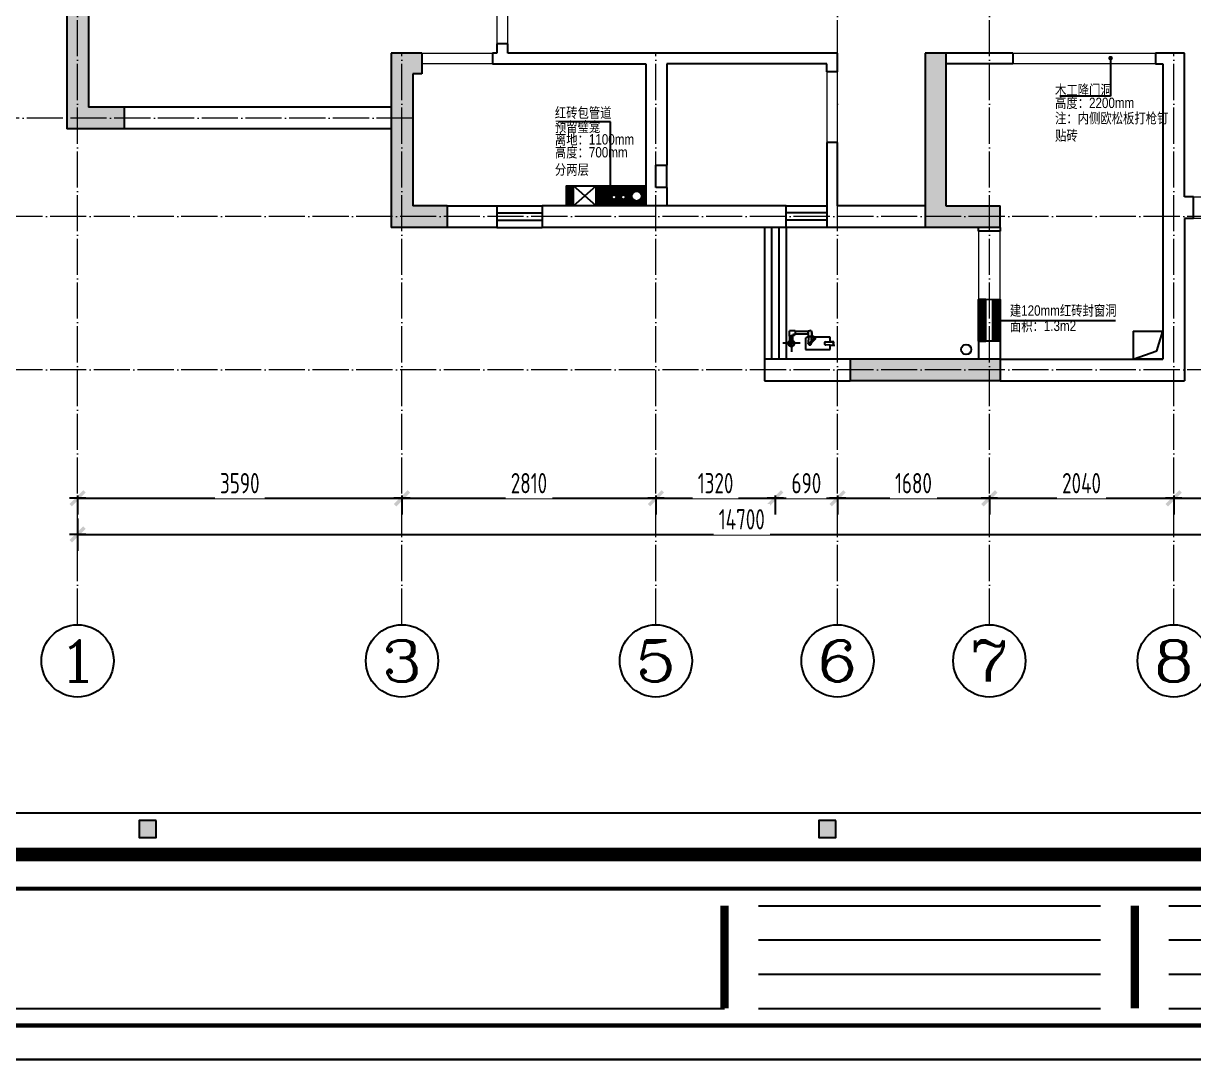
# Model space of a CAD drawing. Header units: inches. Extents: x -50945 to 250244, y -404780 to 18493.
# Drawn here: x 130104 to 143053, y -292400 to -280931 of the extents above; entities that cross this region are included whole.
import ezdxf
from ezdxf.enums import TextEntityAlignment as Align

# ---------------------------------------------------------------- set-up
doc = ezdxf.new("R2010")
doc.units = ezdxf.units.IN
doc.header["$MEASUREMENT"] = 0
doc.linetypes.add('DOTE', pattern=[2.42, 2, -0.2, 0.02, -0.2])
for name, color, linetype in [('15开关布置图-YJ', 2, 'Continuous'), ('AXIS', 1, 'Continuous'), ('AXIS_TEXT', 7, 'Continuous'), ('A图框', 7, 'Continuous'), ('D-ARCHI', 250, 'Continuous'), ('EVH 立面填充', 8, 'Continuous'), ('IBS-003-建筑窗框', 3, 'Continuous'), ('IBS-182-原建筑非承重墙', 150, 'Continuous'), ('IBS-195-新建轻质砖墙', 195, 'Continuous'), ('IBS-200-原建筑承重墙柱', 200, 'Continuous'), ('IBS-250-轻质砖隔墙填充', 250, 'Continuous'), ('IBS-63-原建筑窗', 63, 'Continuous'), ('外标注', 50, 'Continuous')]:
    doc.layers.add(name, color=color, linetype=linetype)
doc.layers.add('土建新建尺寸', color=14, linetype='Continuous', lineweight=0)
doc.layers.add('门', color=65, linetype='Continuous', lineweight=13)
doc.styles.add('_TCH_AXIS', font='COMPLEX', dxfattribs={"bigfont": 'GBCBIG'})
doc.styles.add('COMPLEX', font='COMPLEX')
doc.styles.add('HBA-DIMT', font='ARCHS.SHX', dxfattribs={"width": 0.8})
doc.styles.add('宋体', font='', dxfattribs={"width": 0.8})
doc.styles.get('宋体').set_extended_font_data('SimSun')
doc.dimstyles.new('HBA_40', dxfattribs={"dimscale": 50, "dimtxt": 2.5, "dimasz": 0.1, "dimexe": 2, "dimexo": 2.5, "dimgap": 0.6, "dimtad": 1, "dimdec": 0, "dimrnd": 5, "dimzin": 0, "dimtxsty": 'HBA-DIMT', "dimblk": 'HBA_DIMENSION_TICK', "dimblk1": 'HBA_DIMENSION_TICK', "dimblk2": 'HBA_DIMENSION_TICK', "dimcen": 0.125, "dimclrd": 44, "dimclre": 44, "dimclrt": 2, "dimadec": 0, "dimazin": 0, "dimtfac": 1, "dimtdec": 0, "dimtix": 1, "dimtmove": 1, "dimatfit": 3, "dimldrblk": 'HBA_Leader_Dot', "dimfxl": 0, "dimtvp": 1, "dimtfill": 1, "dimtolj": 1, "dimtzin": 0, "dimarcsym": 0})
pattern_1 = [(45, (12824.94, -185475.79), (-10.6066017, 10.6066017), [])]

# ---------------------------------------------------------------- blocks, each defined once
blk = doc.blocks.new('11')
at = {"layer": 'IBS-182-原建筑非承重墙'}
for p, q in [((140567, -1131), (140516, -1131)), ((140535, -1131), (140528, -1131)), ((140567, -1131), (140535, -1131)), ((140567, -1131), (140535, -1131)), ((140841, -1081), (140567, -1080)), ((140567, -1080), (140567, -1131)), ((140576, -1080), (140567, -1080)), ((140567, -1080), (140567, -1131)), ((140567, -1101), (140567, -1131)), ((140567, -1131), (140615, -1132)), ((140820, -1081), (140588, -1080)), ((140820, -1081), (140588, -1080)), ((140788, -1145), (140728, -1204)), ((140775, -1157), (140728, -1204)), ((140797, -1154), (140737, -1214)), ((140775, -1157), (140788, -1145)), ((140775, -1149), (140775, -1157)), ((140775, -1149), (140775, -1157)), ((140775, -1149), (140775, -1157)), ((140809, -1218), (140810, -1149)), ((140809, -1227), (140810, -1149)), ((140810, -1145), (140810, -1149)), ((140810, -1149), (140810, -1145)), ((140841, -1081), (140820, -1081)), ((140840, -1209), (140841, -1081)), ((140840, -1101), (140841, -1081)), ((140840, -1197), (140840, -1101)), ((140840, -1209), (140840, -1101)), ((140901, -1150), (141093, -1150)), ((140980, -1150), (140980, -1228)), ((140997, -1245), (140997, -1054)), ((141014, -1150), (141014, -1228)), ((140528, -1166), (140567, -1166)), ((140528, -1166), (140567, -1166)), ((140567, -1166), (140535, -1166)), ((140567, -1166), (140567, -1196)), ((140615, -1166), (140567, -1166)), ((140567, -1166), (140567, -1217)), ((140567, -1166), (140567, -1196)), ((140567, -1208), (140567, -1217)), ((140567, -1217), (140770, -1217)), ((140567, -1217), (140587, -1217)), ((140587, -1217), (140775, -1217)), ((140587, -1217), (140740, -1217)), ((140737, -1214), (140728, -1204)), ((140728, -1204), (140737, -1214)), ((140737, -1214), (140775, -1175)), ((140737, -1214), (140775, -1175)), ((140750, -1227), (140737, -1214)), ((140740, -1217), (140750, -1227)), ((140775, -1227), (140750, -1227)), ((140750, -1227), (140770, -1227)), ((140770, -1217), (140770, -1288)), ((140812, -1227), (140770, -1227)), ((140770, -1269), (140770, -1227)), ((140770, -1227), (140770, -1269)), ((140770, -1269), (140770, -1288)), ((140775, -1217), (140775, -1175)), ((140775, -1175), (140775, -1227)), ((140775, -1175), (140775, -1217)), ((140775, -1217), (140775, -1227)), ((140775, -1217), (140775, -1227)), ((140775, -1227), (140809, -1227)), ((140955, -1286), (140803, -1286)), ((140803, -1286), (140812, -1286)), ((140803, -1286), (140812, -1286)), ((140809, -1218), (140820, -1218)), ((140809, -1218), (140809, -1227)), ((140812, -1252), (140812, -1221)), ((140812, -1252), (140812, -1221)), ((140812, -1252), (140812, -1227)), ((140812, -1252), (140812, -1269)), ((140812, -1252), (140955, -1252)), ((140812, -1286), (140812, -1252)), ((140812, -1286), (140812, -1252)), ((140955, -1252), (140953, -1252)), ((140955, -1252), (140953, -1252)), ((140962, -1248), (140955, -1248)), ((140955, -1290), (140955, -1248)), ((140955, -1251), (140955, -1252)), ((140955, -1251), (140955, -1252)), ((140955, -1290), (140982, -1290)), ((140975, -1234), (140975, -1228)), ((140975, -1228), (140980, -1228)), ((140975, -1248), (140975, -1228)), ((140975, -1228), (141018, -1228)), ((140980, -1228), (140975, -1228)), ((140975, -1228), (140975, -1234)), ((140975, -1234), (140975, -1248)), ((140980, -1248), (140975, -1248)), ((140975, -1248), (140980, -1248)), ((140980, -1180), (140980, -1248)), ((140980, -1180), (140980, -1228)), ((140980, -1228), (141014, -1228)), ((140980, -1248), (140980, -1228)), ((140980, -1228), (141018, -1228)), ((140982, -1290), (141018, -1290)), ((141014, -1228), (141014, -1180)), ((141014, -1228), (141014, -1180)), ((141014, -1228), (141018, -1228)), ((141018, -1228), (141014, -1228)), ((141018, -1228), (141014, -1228)), ((141018, -1235), (141018, -1228)), ((141018, -1235), (141018, -1228)), ((141018, -1228), (141018, -1235)), ((141018, -1235), (141018, -1228)), ((141018, -1228), (141018, -1235)), ((141018, -1235), (141018, -1290))]:
    blk.add_line(p, q, dxfattribs=at)
blk.add_circle((140997, -1150), 34.9, dxfattribs=at)
for start, end in [(0, 180), (0, 180), (180, 240.5217), (180, 240.5217), (299.176, 0), (299.176, 0)]:
    blk.add_arc((140997, -1150), 34.9, start, end, dxfattribs=at)
for centre, major_axis, start_param, end_param in [((140553, -1149), (-17.5, -17.5), -1.141223, -0.024085), ((140540, -1140), (-6.72, -6.72), 4.378011, 6.612288), ((140531, -1157), (-6.72, -6.72), 1.236418, 3.470695), ((140588, -1101), (-14.5, 14.5), 5.495149, 7.065946), ((140615, -1149), (-12.1, -12.1), 0.78276, 3.924353), ((140793, -1149), (-12.1, 12.1), 3.924353, 7.065946), ((140793, -1149), (-4.6, -4.6), 1.568158, 4.709751), ((140820, -1101), (-14.5, -14.5), 2.353557, 3.924353), ((140997, -1150), (-12.1, 12.1), 4.709751, 10.992936), ((140587, -1196), (-14.5, 14.5), 0.78276, 2.353557), ((140791, -1269), (-15, 15), 0.78276, 2.986227), ((140791, -1269), (-15, 15), 2.986227, 3.924353), ((140820, -1197), (-14.5, -14.5), 0.78276, 2.353557), ((140962, -1234), (-9.66, 9.66), 2.353557, 3.924353)]:
    blk.add_ellipse(centre, major_axis=major_axis, ratio=1, start_param=start_param, end_param=end_param, dxfattribs=at)
at = {"layer": 'IBS-182-原建筑非承重墙', "extrusion": (0, 0, -1)}
for start_param, end_param in [(5.500425, 7.071221), (5.500425, 7.071221), (3.929629, 5.500425), (3.929629, 5.500425), (7.071221, 8.642018), (7.071221, 8.642018), (2.358832, 3.929629), (2.358832, 3.929629)]:
    blk.add_ellipse((140997, -1150), major_axis=(-12.1, 12.1), ratio=1, start_param=start_param, end_param=end_param, dxfattribs=at)
blk = doc.blocks.new('HBA_DIMENSION_TICK')
at = {"color": 0, "linetype": 'ByBlock'}
for p, q in [((-10, 0), (0, 0)), ((0, 0), (10, 0))]:
    blk.add_line(p, q, dxfattribs=at)
at = {"color": 50, "linetype": 'ByBlock'}
blk.add_solid([(-10, -7), (-7, -10), (7, 10), (10, 7)], dxfattribs=at)
blk = doc.blocks.new('*D346')
at = {"layer": 'Defpoints', "color": 0, "transparency": 16777216}
for p in [(130703, -285932), (134293, -285932), (134293, -286187)]:
    blk.add_point(p, dxfattribs=at)
at = {"layer": '外标注', "color": 44, "lineweight": -2, "transparency": 16777216}
for p, q in [((130703, -286157), (130703, -286367)), ((134293, -286157), (134293, -286367)), ((130712, -286187), (134284, -286187))]:
    blk.add_line(p, q, dxfattribs=at)
at = {"layer": '外标注', "color": 44, "lineweight": -2, "transparency": 16777216, "xscale": 9, "yscale": 9, "zscale": 9, "rotation": 180}
blk.add_blockref('HBA_DIMENSION_TICK', (130703, -286187), dxfattribs=at)
at = {"layer": '外标注', "color": 44, "lineweight": -2, "transparency": 16777216, "xscale": 9, "yscale": 9, "zscale": 9}
blk.add_blockref('HBA_DIMENSION_TICK', (134293, -286187), dxfattribs=at)
at = {"layer": '外标注', "color": 2, "transparency": 16777216, "insert": (132498, -286020), "char_height": 225, "attachment_point": 5, "style": 'HBA-DIMT', "bg_fill": 3, "box_fill_scale": 1.25, "bg_fill_color": 256, "bg_fill_true_color": 13158600, "bg_fill_transparency": 0}
blk.add_mtext('\\A1;3590', dxfattribs=at)
blk = doc.blocks.new('HBA_Leader_Dot')
at = {"color": 0, "linetype": 'ByBlock'}
blk.add_line((-5, 0), (-10, 0), dxfattribs=at)
at = {"color": 0, "linetype": 'ByBlock', "const_width": 5}
blk.add_lwpolyline([(-2.5, 0, 1), (2.5, 0, 1)], format="xyb", close=True, dxfattribs=at)
blk = doc.blocks.new('*D347')
at = {"layer": 'Defpoints', "color": 0, "transparency": 16777216}
for p in [(134293, -285932), (137103, -285932), (137103, -286187)]:
    blk.add_point(p, dxfattribs=at)
at = {"layer": '外标注', "color": 44, "lineweight": -2, "transparency": 16777216}
for p, q in [((134293, -286157), (134293, -286367)), ((137103, -286157), (137103, -286367)), ((134302, -286187), (137094, -286187))]:
    blk.add_line(p, q, dxfattribs=at)
at = {"layer": '外标注', "color": 44, "lineweight": -2, "transparency": 16777216, "xscale": 9, "yscale": 9, "zscale": 9, "rotation": 180}
blk.add_blockref('HBA_DIMENSION_TICK', (134293, -286187), dxfattribs=at)
at = {"layer": '外标注', "color": 44, "lineweight": -2, "transparency": 16777216, "xscale": 9, "yscale": 9, "zscale": 9}
blk.add_blockref('HBA_DIMENSION_TICK', (137103, -286187), dxfattribs=at)
at = {"layer": '外标注', "color": 2, "transparency": 16777216, "insert": (135698, -286020), "char_height": 225, "attachment_point": 5, "style": 'HBA-DIMT', "bg_fill": 3, "box_fill_scale": 1.25, "bg_fill_color": 256, "bg_fill_true_color": 13158600, "bg_fill_transparency": 0}
blk.add_mtext('\\A1;2810', dxfattribs=at)
blk = doc.blocks.new('*D348')
at = {"layer": 'Defpoints', "color": 0, "transparency": 16777216}
for p in [(137103, -285932), (138423, -285932), (138423, -286187)]:
    blk.add_point(p, dxfattribs=at)
at = {"layer": '外标注', "color": 44, "lineweight": -2, "transparency": 16777216}
for p, q in [((137103, -286157), (137103, -286367)), ((138423, -286157), (138423, -286367)), ((137112, -286187), (138414, -286187))]:
    blk.add_line(p, q, dxfattribs=at)
at = {"layer": '外标注', "color": 44, "lineweight": -2, "transparency": 16777216, "xscale": 9, "yscale": 9, "zscale": 9, "rotation": 180}
blk.add_blockref('HBA_DIMENSION_TICK', (137103, -286187), dxfattribs=at)
at = {"layer": '外标注', "color": 44, "lineweight": -2, "transparency": 16777216, "xscale": 9, "yscale": 9, "zscale": 9}
blk.add_blockref('HBA_DIMENSION_TICK', (138423, -286187), dxfattribs=at)
at = {"layer": '外标注', "color": 2, "transparency": 16777216, "insert": (137763, -286020), "char_height": 225, "attachment_point": 5, "style": 'HBA-DIMT', "bg_fill": 3, "box_fill_scale": 1.25, "bg_fill_color": 256, "bg_fill_true_color": 13158600, "bg_fill_transparency": 0}
blk.add_mtext('\\A1;1320', dxfattribs=at)
blk = doc.blocks.new('*D349')
at = {"layer": 'Defpoints', "color": 0, "transparency": 16777216}
for p in [(138423, -285932), (139113, -285932), (139113, -286187)]:
    blk.add_point(p, dxfattribs=at)
at = {"layer": '外标注', "color": 44, "lineweight": -2, "transparency": 16777216}
for p, q in [((138423, -286157), (138423, -286367)), ((139113, -286157), (139113, -286367)), ((138432, -286187), (139104, -286187))]:
    blk.add_line(p, q, dxfattribs=at)
at = {"layer": '外标注', "color": 44, "lineweight": -2, "transparency": 16777216, "xscale": 9, "yscale": 9, "zscale": 9, "rotation": 180}
blk.add_blockref('HBA_DIMENSION_TICK', (138423, -286187), dxfattribs=at)
at = {"layer": '外标注', "color": 44, "lineweight": -2, "transparency": 16777216, "xscale": 9, "yscale": 9, "zscale": 9}
blk.add_blockref('HBA_DIMENSION_TICK', (139113, -286187), dxfattribs=at)
at = {"layer": '外标注', "color": 2, "transparency": 16777216, "insert": (138768, -286020), "char_height": 225, "attachment_point": 5, "style": 'HBA-DIMT', "bg_fill": 3, "box_fill_scale": 1.25, "bg_fill_color": 256, "bg_fill_true_color": 13158600, "bg_fill_transparency": 0}
blk.add_mtext('\\A1;690', dxfattribs=at)
blk = doc.blocks.new('*D350')
at = {"layer": 'Defpoints', "color": 0, "transparency": 16777216}
for p in [(139113, -285932), (140793, -285932), (140793, -286187)]:
    blk.add_point(p, dxfattribs=at)
at = {"layer": '外标注', "color": 44, "lineweight": -2, "transparency": 16777216}
for p, q in [((139113, -286157), (139113, -286367)), ((140793, -286157), (140793, -286367)), ((139122, -286187), (140784, -286187))]:
    blk.add_line(p, q, dxfattribs=at)
at = {"layer": '外标注', "color": 44, "lineweight": -2, "transparency": 16777216, "xscale": 9, "yscale": 9, "zscale": 9, "rotation": 180}
blk.add_blockref('HBA_DIMENSION_TICK', (139113, -286187), dxfattribs=at)
at = {"layer": '外标注', "color": 44, "lineweight": -2, "transparency": 16777216, "xscale": 9, "yscale": 9, "zscale": 9}
blk.add_blockref('HBA_DIMENSION_TICK', (140793, -286187), dxfattribs=at)
at = {"layer": '外标注', "color": 2, "transparency": 16777216, "insert": (139953, -286020), "char_height": 225, "attachment_point": 5, "style": 'HBA-DIMT', "bg_fill": 3, "box_fill_scale": 1.25, "bg_fill_color": 256, "bg_fill_true_color": 13158600, "bg_fill_transparency": 0}
blk.add_mtext('\\A1;1680', dxfattribs=at)
blk = doc.blocks.new('*D351')
at = {"layer": 'Defpoints', "color": 0, "transparency": 16777216}
for p in [(140793, -285932), (142833, -285932), (142833, -286187)]:
    blk.add_point(p, dxfattribs=at)
at = {"layer": '外标注', "color": 44, "lineweight": -2, "transparency": 16777216}
for p, q in [((140793, -286157), (140793, -286367)), ((142833, -286157), (142833, -286367)), ((140802, -286187), (142824, -286187))]:
    blk.add_line(p, q, dxfattribs=at)
at = {"layer": '外标注', "color": 44, "lineweight": -2, "transparency": 16777216, "xscale": 9, "yscale": 9, "zscale": 9, "rotation": 180}
blk.add_blockref('HBA_DIMENSION_TICK', (140793, -286187), dxfattribs=at)
at = {"layer": '外标注', "color": 44, "lineweight": -2, "transparency": 16777216, "xscale": 9, "yscale": 9, "zscale": 9}
blk.add_blockref('HBA_DIMENSION_TICK', (142833, -286187), dxfattribs=at)
at = {"layer": '外标注', "color": 2, "transparency": 16777216, "insert": (141813, -286020), "char_height": 225, "attachment_point": 5, "style": 'HBA-DIMT', "bg_fill": 3, "box_fill_scale": 1.25, "bg_fill_color": 256, "bg_fill_true_color": 13158600, "bg_fill_transparency": 0}
blk.add_mtext('\\A1;2040', dxfattribs=at)
blk = doc.blocks.new('*D352')
at = {"layer": 'Defpoints', "color": 0, "transparency": 16777216}
for p in [(142833, -285932), (144643, -285932), (144643, -286187)]:
    blk.add_point(p, dxfattribs=at)
at = {"layer": '外标注', "color": 44, "lineweight": -2, "transparency": 16777216}
for p, q in [((142833, -286157), (142833, -286367)), ((144643, -286157), (144643, -286367)), ((142842, -286187), (144634, -286187))]:
    blk.add_line(p, q, dxfattribs=at)
at = {"layer": '外标注', "color": 44, "lineweight": -2, "transparency": 16777216, "xscale": 9, "yscale": 9, "zscale": 9, "rotation": 180}
blk.add_blockref('HBA_DIMENSION_TICK', (142833, -286187), dxfattribs=at)
at = {"layer": '外标注', "color": 44, "lineweight": -2, "transparency": 16777216, "xscale": 9, "yscale": 9, "zscale": 9}
blk.add_blockref('HBA_DIMENSION_TICK', (144643, -286187), dxfattribs=at)
at = {"layer": '外标注', "color": 2, "transparency": 16777216, "insert": (143738, -286020), "char_height": 225, "attachment_point": 5, "style": 'HBA-DIMT', "bg_fill": 3, "box_fill_scale": 1.25, "bg_fill_color": 256, "bg_fill_true_color": 13158600, "bg_fill_transparency": 0}
blk.add_mtext('\\A1;1810', dxfattribs=at)
blk = doc.blocks.new('*D354')
at = {"layer": 'Defpoints', "color": 0, "transparency": 16777216}
for p in [(130703, -286187), (145403, -286187), (145403, -286587)]:
    blk.add_point(p, dxfattribs=at)
at = {"layer": '外标注', "color": 44, "lineweight": -2, "transparency": 16777216}
for p, q in [((130703, -286412), (130703, -286767)), ((145403, -286412), (145403, -286767)), ((130712, -286587), (145394, -286587))]:
    blk.add_line(p, q, dxfattribs=at)
at = {"layer": '外标注', "color": 44, "lineweight": -2, "transparency": 16777216, "xscale": 9, "yscale": 9, "zscale": 9, "rotation": 180}
blk.add_blockref('HBA_DIMENSION_TICK', (130703, -286587), dxfattribs=at)
at = {"layer": '外标注', "color": 44, "lineweight": -2, "transparency": 16777216, "xscale": 9, "yscale": 9, "zscale": 9}
blk.add_blockref('HBA_DIMENSION_TICK', (145403, -286587), dxfattribs=at)
at = {"layer": '外标注', "color": 2, "transparency": 16777216, "insert": (138053, -286420), "char_height": 225, "attachment_point": 5, "style": 'HBA-DIMT', "bg_fill": 3, "box_fill_scale": 1.25, "bg_fill_color": 256, "bg_fill_true_color": 13158600, "bg_fill_transparency": 0}
blk.add_mtext('\\A1;14700', dxfattribs=at)
blk = doc.blocks.new('_AXISO')
blk.add_circle((0, 0), 0.5)
at = {"layer": 'AXIS_TEXT', "style": 'COMPLEX', "width": 1.041667}
blk.add_attdef('A', text='', height=0.56, dxfattribs=at).set_placement((-0.25, -0.28), (0.25, -0.28), align=Align.FIT)
blk = doc.blocks.new('gegeg')
at = {"layer": 'A图框'}
h = blk.add_hatch(color=256, dxfattribs=at)
h.dxf.hatch_style = 1
h.paths.add_polyline_path([(140844, -57733), (141019, -57733), (141019, -57558), (140844, -57558)])
h = blk.add_hatch(color=256, dxfattribs=at)
h.dxf.hatch_style = 1
h.paths.add_polyline_path([(147800, -57733), (147975, -57733), (147975, -57558), (147800, -57558)])
for p, q in [((133887, -57482), (161887, -57482)), ((147184, -58433), (150684, -58433)), ((151384, -58433), (154884, -58433)), ((147184, -58783), (150684, -58783)), ((151384, -58783), (154884, -58783)), ((147184, -59133), (150684, -59133)), ((151384, -59133), (154884, -59133)), ((138761, -59483), (146834, -59483)), ((147184, -59483), (150684, -59483)), ((151384, -59483), (154884, -59483))]:
    blk.add_line(p, q, dxfattribs=at)
for points in [[(162587, -39218), (162587, -60008), (133187, -60008), (133187, -39218)], [(141019, -57558), (140844, -57558), (140844, -57733), (141019, -57733)], [(147975, -57558), (147800, -57558), (147800, -57733), (147975, -57733)]]:
    blk.add_lwpolyline(points, close=True, dxfattribs=at)
for points, const_width in [([(161887, -57908), (133887, -57908)], 140), ([(146834, -58433), (146834, -59483)], 84), ([(151034, -58433), (151034, -59483)], 84)]:
    blk.add_lwpolyline(points, dxfattribs=dict(at, const_width=const_width))
at = {"layer": 'A图框', "const_width": 42}
blk.add_lwpolyline([(133537, -58258), (162237, -58258), (162237, -59658), (133537, -59658)], close=True, dxfattribs=at)

msp = doc.modelspace()

# ---------------------------------------------------------------- hatches: boundary and pattern name
at = {"layer": 'EVH 立面填充'}
h = msp.add_hatch(color=256, dxfattribs=at)
h.dxf.hatch_style = 1
h.paths.add_polyline_path([(130822.98, -281858.62), (130822.98, -280408.62), (130582.98, -280408.62), (130582.98, -282098.62), (131222.98, -282098.62), (131222.98, -281858.62)])
h = msp.add_hatch(color=256, dxfattribs=at)
h.dxf.hatch_style = 1
h.paths.add_polyline_path([(134172.68, -283188.62), (134792.68, -283188.62), (134792.68, -282948.62), (134412.68, -282948.62), (134412.68, -281488.62), (134512.68, -281488.62), (134512.68, -281258.62), (134172.68, -281258.62)])
h = msp.add_hatch(color=256, dxfattribs=at)
h.dxf.hatch_style = 1
h.paths.add_polyline_path([(140912.68, -283188.62), (140912.68, -282948.62), (140312.68, -282948.62), (140312.68, -281258.62), (140082.68, -281258.62), (140082.68, -283188.62)])
h = msp.add_hatch(color=256, dxfattribs=at)
h.dxf.hatch_style = 1
h.paths.add_polyline_path([(139252.68, -284648.62), (139252.68, -284886.95), (140912.68, -284886.95), (140912.68, -284648.62)])
at = {"layer": 'IBS-250-轻质砖隔墙填充'}
h = msp.add_hatch(dxfattribs=at)
h.set_pattern_fill('ANSI31', color=8, scale=120)
h.set_pattern_definition(pattern_1)
h.paths.add_polyline_path([(136442.68, -282948.62), (136992.68, -282948.62), (136992.68, -282728.62), (136442.68, -282728.62)])
h.paths.add_polyline_path([(136663.36, -282853.43, -1), (136613.36, -282853.43, -1)], flags=16)
h.paths.add_polyline_path([(136766.71, -282853.43, -1), (136716.71, -282853.43, -1)], flags=16)
h.paths.add_polyline_path([(136944.86, -282842, -1), (136834.86, -282842, -1)], flags=16)
h.paths.add_polyline_path([(136112.68, -282948.62), (136192.68, -282948.62), (136192.68, -282728.62), (136112.68, -282728.62)])
h = msp.add_hatch(dxfattribs=at)
h.set_pattern_fill('ANSI31', color=8, scale=120)
h.set_pattern_definition(pattern_1)
h.paths.add_polyline_path([(140912.68, -283988.62), (140832.68, -283988.62), (140832.68, -284448.62), (140912.68, -284448.62)])
h.paths.add_polyline_path([(140752.68, -283988.62), (140672.68, -283988.62), (140672.68, -284448.62), (140752.68, -284448.62)])

# ---------------------------------------------------------------- linework, layer by layer
at = {"layer": 'D-ARCHI', "color": 251, "linetype": 'DOTE', "lineweight": 5, "ltscale": 200}
for p, q in [((134412.68, -281978.62), (127895.72, -281978.62)), ((148222.98, -283068.62), (127895.72, -283068.62)), ((148222.98, -284766.95), (127895.72, -284766.95))]:
    msp.add_line(p, q, dxfattribs=at)
at = {"layer": 'IBS-003-建筑窗框', "color": 251, "ltscale": 10}
for p, q in [((135342.68, -282948.62), (135842.68, -282948.62)), ((138542.68, -282948.62), (138992.68, -282948.62)), ((135342.68, -283188.62), (135842.68, -283188.62)), ((138302.68, -283188.62), (138302.68, -284648.62)), ((138992.68, -283188.62), (138542.68, -283188.62)), ((138542.68, -283188.62), (138542.68, -284648.62)), ((140672.68, -284448.62), (140672.68, -283988.62)), ((140912.68, -284448.62), (140912.68, -283988.62))]:
    msp.add_line(p, q, dxfattribs=at)
at = {"layer": 'IBS-182-原建筑非承重墙'}
for p, q in [((135342.68, -281258.62), (135292.68, -281258.62)), ((135292.68, -281258.62), (135292.68, -281378.62)), ((135462.68, -281158.62), (135342.68, -281158.62)), ((135342.68, -281158.62), (135342.68, -281258.62)), ((135462.68, -281258.62), (135462.68, -281158.62)), ((139112.68, -281258.62), (135462.68, -281258.62)), ((139112.68, -281468.62), (139112.68, -281258.62)), ((141052.68, -281258.62), (140312.68, -281258.62)), ((141052.68, -281258.62), (141052.68, -281378.62)), ((142952.68, -281258.62), (142632.68, -281258.62)), ((142632.68, -281258.62), (142632.68, -281378.62)), ((142952.68, -282848.62), (142952.68, -281258.62)), ((135292.68, -281378.62), (136992.68, -281378.62)), ((136992.68, -281378.62), (136992.68, -282948.62)), ((138992.68, -281378.62), (137222.68, -281378.62)), ((137222.68, -281378.62), (137222.68, -282498.62)), ((138992.68, -281468.62), (138992.68, -281378.62)), ((141052.68, -281378.62), (140312.68, -281378.62)), ((142632.68, -281378.62), (142712.68, -281378.62)), ((142712.68, -281378.62), (142712.68, -284648.62)), ((139112.68, -281468.62), (138992.68, -281468.62)), ((134172.68, -281858.62), (131222.98, -281858.62)), ((134172.68, -282098.62), (131222.98, -282098.62)), ((139112.68, -282248.62), (138992.68, -282248.62)), ((138992.68, -282248.62), (138992.68, -283188.62)), ((139112.68, -282948.62), (139112.68, -282248.62)), ((137102.68, -282748.62), (137102.68, -282498.62)), ((137102.68, -282498.62), (137222.68, -282498.62)), ((137222.68, -282748.62), (137222.68, -282498.62)), ((137222.68, -282748.62), (137102.68, -282748.62)), ((137222.68, -282748.62), (137222.68, -282948.62)), ((143052.68, -282848.62), (142952.68, -282848.62)), ((143052.68, -283088.62), (143052.68, -282848.62)), ((134792.68, -282948.62), (135342.68, -282948.62)), ((135342.68, -282948.62), (135342.68, -283188.62)), ((137222.68, -282948.62), (135842.68, -282948.62)), ((135842.68, -282948.62), (135842.68, -283188.62)), ((138542.68, -282948.62), (137222.68, -282948.62)), ((138542.68, -283188.62), (138542.68, -282948.62)), ((140082.68, -282948.62), (139112.68, -282948.62)), ((135342.68, -283188.62), (134792.68, -283188.62)), ((138302.68, -283188.62), (135842.68, -283188.62)), ((138542.68, -283188.62), (138302.68, -283188.62)), ((140082.68, -283188.62), (138992.68, -283188.62)), ((140672.68, -283228.62), (140672.68, -283188.62)), ((140912.68, -283188.62), (140912.68, -283228.62)), ((143052.68, -283088.62), (142952.68, -283088.62)), ((142952.68, -283088.62), (142952.68, -284886.95)), ((140912.68, -283228.62), (140672.68, -283228.62)), ((142384.44, -284335.63), (142384.44, -284648.62)), ((142384.44, -284335.63), (142712.68, -284335.63)), ((142646.15, -284556.04), (142712.68, -284335.63)), ((140912.68, -284448.62), (140672.68, -284448.62)), ((140672.68, -284448.62), (140672.68, -284648.62)), ((140912.68, -284448.62), (140912.68, -284648.62)), ((142384.44, -284648.62), (142646.15, -284556.04)), ((139252.68, -284648.62), (138302.68, -284648.62)), ((138302.68, -284648.62), (138302.68, -284886.95)), ((140912.68, -284648.62), (142712.68, -284648.62)), ((142712.68, -284648.62), (142384.44, -284648.62)), ((138302.68, -284886.95), (139252.68, -284886.95)), ((140912.68, -284886.95), (142952.68, -284886.95))]:
    msp.add_line(p, q, dxfattribs=at)
for centre, radius in [((136889.86, -282842), 55), ((136638.36, -282853.43), 25), ((136741.71, -282853.43), 25), ((140536.72, -284540.19), 55)]:
    msp.add_circle(centre, radius, dxfattribs=at)
at = {"layer": 'IBS-195-新建轻质砖墙'}
for p, q in [((136192.68, -282948.62), (136192.68, -282728.62)), ((136192.68, -282948.62), (136442.68, -282728.62)), ((136442.68, -282948.62), (136192.68, -282728.62)), ((136442.68, -282948.62), (136442.68, -282728.62))]:
    msp.add_line(p, q, dxfattribs=at)
for points in [[(136992.68, -282948.62), (136112.68, -282948.62), (136112.68, -282728.62), (136992.68, -282728.62)], [(140672.68, -284448.62), (140752.68, -284448.62), (140752.68, -283988.62), (140672.68, -283988.62)], [(140832.68, -283988.62), (140912.68, -283988.62), (140912.68, -284448.62), (140832.68, -284448.62)]]:
    msp.add_lwpolyline(points, close=True, dxfattribs=at)
at = {"layer": 'IBS-200-原建筑承重墙柱', "ltscale": 0.02}
for p, q in [((130582.98, -280408.62), (130582.98, -282098.62)), ((130822.98, -280408.62), (130822.98, -281858.62)), ((134512.68, -281258.62), (134172.68, -281258.62)), ((134172.68, -281258.62), (134172.68, -283188.62)), ((134512.68, -281258.62), (134512.68, -281488.62)), ((140082.68, -281258.62), (140082.68, -283188.62)), ((140312.68, -281258.62), (140082.68, -281258.62)), ((140312.68, -281258.62), (140312.68, -282948.62)), ((134512.68, -281488.62), (134412.68, -281488.62)), ((134412.68, -281488.62), (134412.68, -282948.62)), ((131222.98, -281858.62), (130822.98, -281858.62)), ((131222.98, -282098.62), (131222.98, -281858.62)), ((131222.98, -282098.62), (130582.98, -282098.62)), ((134792.68, -282948.62), (134412.68, -282948.62)), ((134792.68, -282948.62), (134792.68, -283188.62)), ((140312.68, -282948.62), (140912.68, -282948.62)), ((140912.68, -283188.62), (140912.68, -282948.62)), ((134792.68, -283188.62), (134172.68, -283188.62)), ((140912.68, -283188.62), (140082.68, -283188.62)), ((140912.68, -284648.62), (139252.68, -284648.62)), ((139252.68, -284648.62), (139252.68, -284886.95)), ((140912.68, -284648.62), (140912.68, -284886.95)), ((140912.68, -284886.95), (139252.68, -284886.95))]:
    msp.add_line(p, q, dxfattribs=at)
at = {"layer": 'IBS-63-原建筑窗'}
for p, q in [((135342.68, -283028.62), (135842.68, -283028.62)), ((138992.68, -283028.62), (138542.68, -283028.62)), ((135342.68, -283108.62), (135842.68, -283108.62)), ((138382.68, -283188.62), (138382.68, -284648.62)), ((138462.68, -283188.62), (138462.68, -284648.62)), ((138992.68, -283108.62), (138542.68, -283108.62)), ((140752.68, -284448.62), (140752.68, -283988.62)), ((140832.68, -284448.62), (140832.68, -283988.62))]:
    msp.add_line(p, q, dxfattribs=at)
at = {"layer": '门', "color": 8, "lineweight": 5}
msp.add_line((140912.68, -283988.62), (140672.68, -283988.62), dxfattribs=at)
for points in [[(135342.68, -281158.62), (135462.98, -281158.62), (135462.98, -280278.62), (135342.68, -280278.62)], [(135292.68, -281378.62), (134512.68, -281378.62), (134512.68, -281258.62), (135292.68, -281258.62)], [(141052.68, -281258.62), (142632.68, -281258.62), (142632.68, -281378.62), (141052.68, -281378.62)], [(138992.68, -282248.62), (139112.68, -282248.62), (139112.68, -281468.62), (138992.68, -281468.62)], [(143052.68, -282848.62), (144112.98, -282848.62), (144112.98, -283088.62), (143052.68, -283088.62)], [(140672.68, -283988.62), (140912.68, -283988.62), (140912.68, -283228.62), (140672.68, -283228.62)]]:
    msp.add_lwpolyline(points, close=True, dxfattribs=at)

# ---------------------------------------------------------------- block references
at = {"layer": '15开关布置图-YJ', "color": 2, "xscale": 1.081091401797356, "yscale": 1.081091401797356, "zscale": 1.081091401797356}
msp.add_blockref('gegeg', (-20880.44, -250002.3), dxfattribs=at)
at = {"layer": 'AXIS'}
ref = msp.add_blockref('_AXISO', (130702.98, -287986.95), dxfattribs=dict(at, xscale=800, yscale=800, zscale=800))
ref.add_attrib('A', '1', dxfattribs={"layer": 'AXIS_TEXT', "height": 452.55, "style": '_TCH_AXIS', "width": 2.333333}).set_placement((130476.71, -288213.23), (130929.25, -288213.23), align=Align.FIT)
ref = msp.add_blockref('_AXISO', (134292.68, -287986.95), dxfattribs=dict(at, xscale=800, yscale=800, zscale=800))
ref.add_attrib('A', '3', dxfattribs={"layer": 'AXIS_TEXT', "height": 452.55, "style": '_TCH_AXIS', "width": 1.5}).set_placement((134066.4, -288213.23), (134518.95, -288213.23), align=Align.FIT)
ref = msp.add_blockref('_AXISO', (137102.68, -287986.95), dxfattribs=dict(at, xscale=800, yscale=800, zscale=800))
ref.add_attrib('A', '5', dxfattribs={"layer": 'AXIS_TEXT', "height": 452.55, "style": '_TCH_AXIS', "width": 1.5}).set_placement((136876.4, -288213.23), (137328.95, -288213.23), align=Align.FIT)
ref = msp.add_blockref('_AXISO', (139112.68, -287986.95), dxfattribs=dict(at, xscale=800, yscale=800, zscale=800))
ref.add_attrib('A', '6', dxfattribs={"layer": 'AXIS_TEXT', "height": 452.55, "style": '_TCH_AXIS', "width": 1.5}).set_placement((138886.4, -288213.23), (139338.95, -288213.23), align=Align.FIT)
ref = msp.add_blockref('_AXISO', (140792.68, -287986.95), dxfattribs=dict(at, xscale=800, yscale=800, zscale=800))
ref.add_attrib('A', '7', dxfattribs={"layer": 'AXIS_TEXT', "height": 452.55, "style": '_TCH_AXIS', "width": 1.5}).set_placement((140566.4, -288213.23), (141018.95, -288213.23), align=Align.FIT)
ref = msp.add_blockref('_AXISO', (142832.68, -287986.95), dxfattribs=dict(at, xscale=800, yscale=800, zscale=800))
ref.add_attrib('A', '8', dxfattribs={"layer": 'AXIS_TEXT', "height": 452.55, "style": '_TCH_AXIS', "width": 1.5}).set_placement((142606.4, -288213.23), (143058.95, -288213.23), align=Align.FIT)
at = {"layer": 'IBS-182-原建筑非承重墙', "rotation": 180}
msp.add_blockref('11', (279598.9, -285621.85), dxfattribs=at)

# ---------------------------------------------------------------- texts
at = {"layer": '土建新建尺寸', "lineweight": 0, "char_height": 115, "width": 1304.1257, "style": '宋体'}
for s, insert, attachment_point in [('{\\fArial Unicode MS|b0|i0|c134|p0;木工降门洞}', (141519.4, -281738.05), 7), ('{\\fArial Unicode MS|b0|i0|c134|p0;高度：2200mm}', (141519.4, -281880.05), 7), ('{\\fArial Unicode MS|b0|i0|c134|p0;红砖包管道}', (135984.87, -281862.1), 1), ('{\\fArial Unicode MS|b0|i0|c134|p0;注：内侧欧松板打枪钉贴砖}', (141519.4, -282242.48), 7), ('{\\fArial Unicode MS|b0|i0|c134|p0;预留璧龛}', (135984.87, -282017.63), 1), ('{\\fArial Unicode MS|b0|i0|c134|p0;离地：1100mm}', (135984.87, -282156.65), 1), ('{\\fArial Unicode MS|b0|i0|c134|p0;高度：700mm\\P分两层}', (135984.87, -282299.52), 1), ('{\\fArial Unicode MS|b0|i0|c134|p0;建\\fArial Unicode MS|b0|i0|c0|p0;120mm\\fArial Unicode MS|b0|i0|c134|p0;红砖封窗洞}', (141019.33, -284051.42), 1), ('{\\fArial Unicode MS|b0|i0|c134|p0;面积：\\fArial Unicode MS|b0|i0|c0|p0;1.3m2}', (141019.33, -284220.92), 1)]:
    msp.add_mtext(s, dxfattribs=dict(at, insert=insert, attachment_point=attachment_point))

# ---------------------------------------------------------------- dimensions: what is measured, and where the dimension line sits
at = {"layer": '外标注'}
dim = msp.add_linear_dim(base=(134292.68, -286186.95), p1=(130702.98, -285931.91), p2=(134292.68, -285931.91), dimstyle='HBA_40', override={"dimscale": 90, "dimfxl": 200, "dimfxlon": 1}, dxfattribs=at)
dim.commit()
dim.dimension.update_dxf_attribs({"geometry": '*D346', "text_midpoint": (132497.83, -286020.45)})

# ---------------------------------------------------------------- leaders
at = {"layer": '土建新建尺寸'}
for points in [[(142134.3, -281315.01), (142134.3, -281734.92), (141572.28, -281734.92)], [(136599.77, -282759.53), (136599.77, -282020.75), (136037.75, -282020.75)], [(140872.68, -284218.62), (142187.66, -284218.62)]]:
    msp.add_leader(points, dimstyle='HBA_40', override={"dimtad": 0, "dimfxl": 5, "dimfxlon": 1}, dxfattribs=at)

# ---------------------------------------------------------------- next in the draw order: dimensions: what is measured, and where the dimension line sits
at = {"layer": '外标注'}
dim = msp.add_linear_dim(base=(137102.68, -286186.95), p1=(134292.68, -285931.91), p2=(137102.68, -285931.91), dimstyle='HBA_40', override={"dimscale": 90, "dimfxl": 200, "dimfxlon": 1}, dxfattribs=at)
dim.commit()
dim.dimension.update_dxf_attribs({"geometry": '*D347', "text_midpoint": (135697.68, -286020.45)})

# ---------------------------------------------------------------- next in the draw order: dimensions: what is measured, and where the dimension line sits
dim = msp.add_linear_dim(base=(138422.68, -286186.95), p1=(137102.68, -285931.91), p2=(138422.68, -285931.91), dimstyle='HBA_40', override={"dimscale": 90, "dimfxl": 200, "dimfxlon": 1}, dxfattribs=at)
dim.commit()
dim.dimension.update_dxf_attribs({"geometry": '*D348', "text_midpoint": (137762.68, -286020.45)})

# ---------------------------------------------------------------- next in the draw order: dimensions: what is measured, and where the dimension line sits
dim = msp.add_linear_dim(base=(139112.68, -286186.95), p1=(138422.68, -285931.91), p2=(139112.68, -285931.91), dimstyle='HBA_40', override={"dimscale": 90, "dimfxl": 200, "dimfxlon": 1}, dxfattribs=at)
dim.commit()
dim.dimension.update_dxf_attribs({"geometry": '*D349', "text_midpoint": (138767.68, -286020.45)})

# ---------------------------------------------------------------- next in the draw order: dimensions: what is measured, and where the dimension line sits
dim = msp.add_linear_dim(base=(140792.68, -286186.95), p1=(139112.68, -285931.91), p2=(140792.68, -285931.91), dimstyle='HBA_40', override={"dimscale": 90, "dimfxl": 200, "dimfxlon": 1}, dxfattribs=at)
dim.commit()
dim.dimension.update_dxf_attribs({"geometry": '*D350', "text_midpoint": (139952.68, -286020.45)})

# ---------------------------------------------------------------- next in the draw order: dimensions: what is measured, and where the dimension line sits
dim = msp.add_linear_dim(base=(142832.68, -286186.95), p1=(140792.68, -285931.91), p2=(142832.68, -285931.91), dimstyle='HBA_40', override={"dimscale": 90, "dimfxl": 200, "dimfxlon": 1}, dxfattribs=at)
dim.commit()
dim.dimension.update_dxf_attribs({"geometry": '*D351', "text_midpoint": (141812.68, -286020.45)})

# ---------------------------------------------------------------- next in the draw order: dimensions: what is measured, and where the dimension line sits
dim = msp.add_linear_dim(base=(144642.98, -286186.95), p1=(142832.68, -285931.91), p2=(144642.98, -285931.91), dimstyle='HBA_40', override={"dimscale": 90, "dimfxl": 200, "dimfxlon": 1}, dxfattribs=at)
dim.commit()
dim.dimension.update_dxf_attribs({"geometry": '*D352', "text_midpoint": (143737.83, -286020.45)})

# ---------------------------------------------------------------- next in the draw order: dimensions: what is measured, and where the dimension line sits
dim = msp.add_linear_dim(base=(145402.98, -286586.95), p1=(130702.98, -286186.95), p2=(145402.98, -286186.95), dimstyle='HBA_40', override={"dimscale": 90, "dimfxl": 200, "dimfxlon": 1}, dxfattribs=at)
dim.commit()
dim.dimension.update_dxf_attribs({"geometry": '*D354', "text_midpoint": (138052.98, -286420.45)})

# ---------------------------------------------------------------- next in the draw order: linework, layer by layer
at = {"layer": 'D-ARCHI', "color": 251, "linetype": 'DOTE', "lineweight": 5, "ltscale": 200}
for p, q in [((130702.98, -287586.95), (130702.98, -272638.38)), ((139112.68, -287586.95), (139112.68, -272638.38)), ((140792.68, -287586.95), (140792.68, -272638.38)), ((134292.68, -287586.95), (134292.68, -281258.62)), ((137102.68, -287586.95), (137102.68, -281258.62)), ((142832.68, -287586.95), (142832.68, -281258.62))]:
    msp.add_line(p, q, dxfattribs=at)

# ---------------------------------------------------------------- next in the draw order: block references
at = {"layer": '15开关布置图-YJ', "color": 2, "xscale": 1.081091401797356, "yscale": 1.081091401797356, "zscale": 1.081091401797356}
msp.add_blockref('gegeg', (-20880, -227526.41), dxfattribs=at)

doc.saveas('drawing.dxf')
